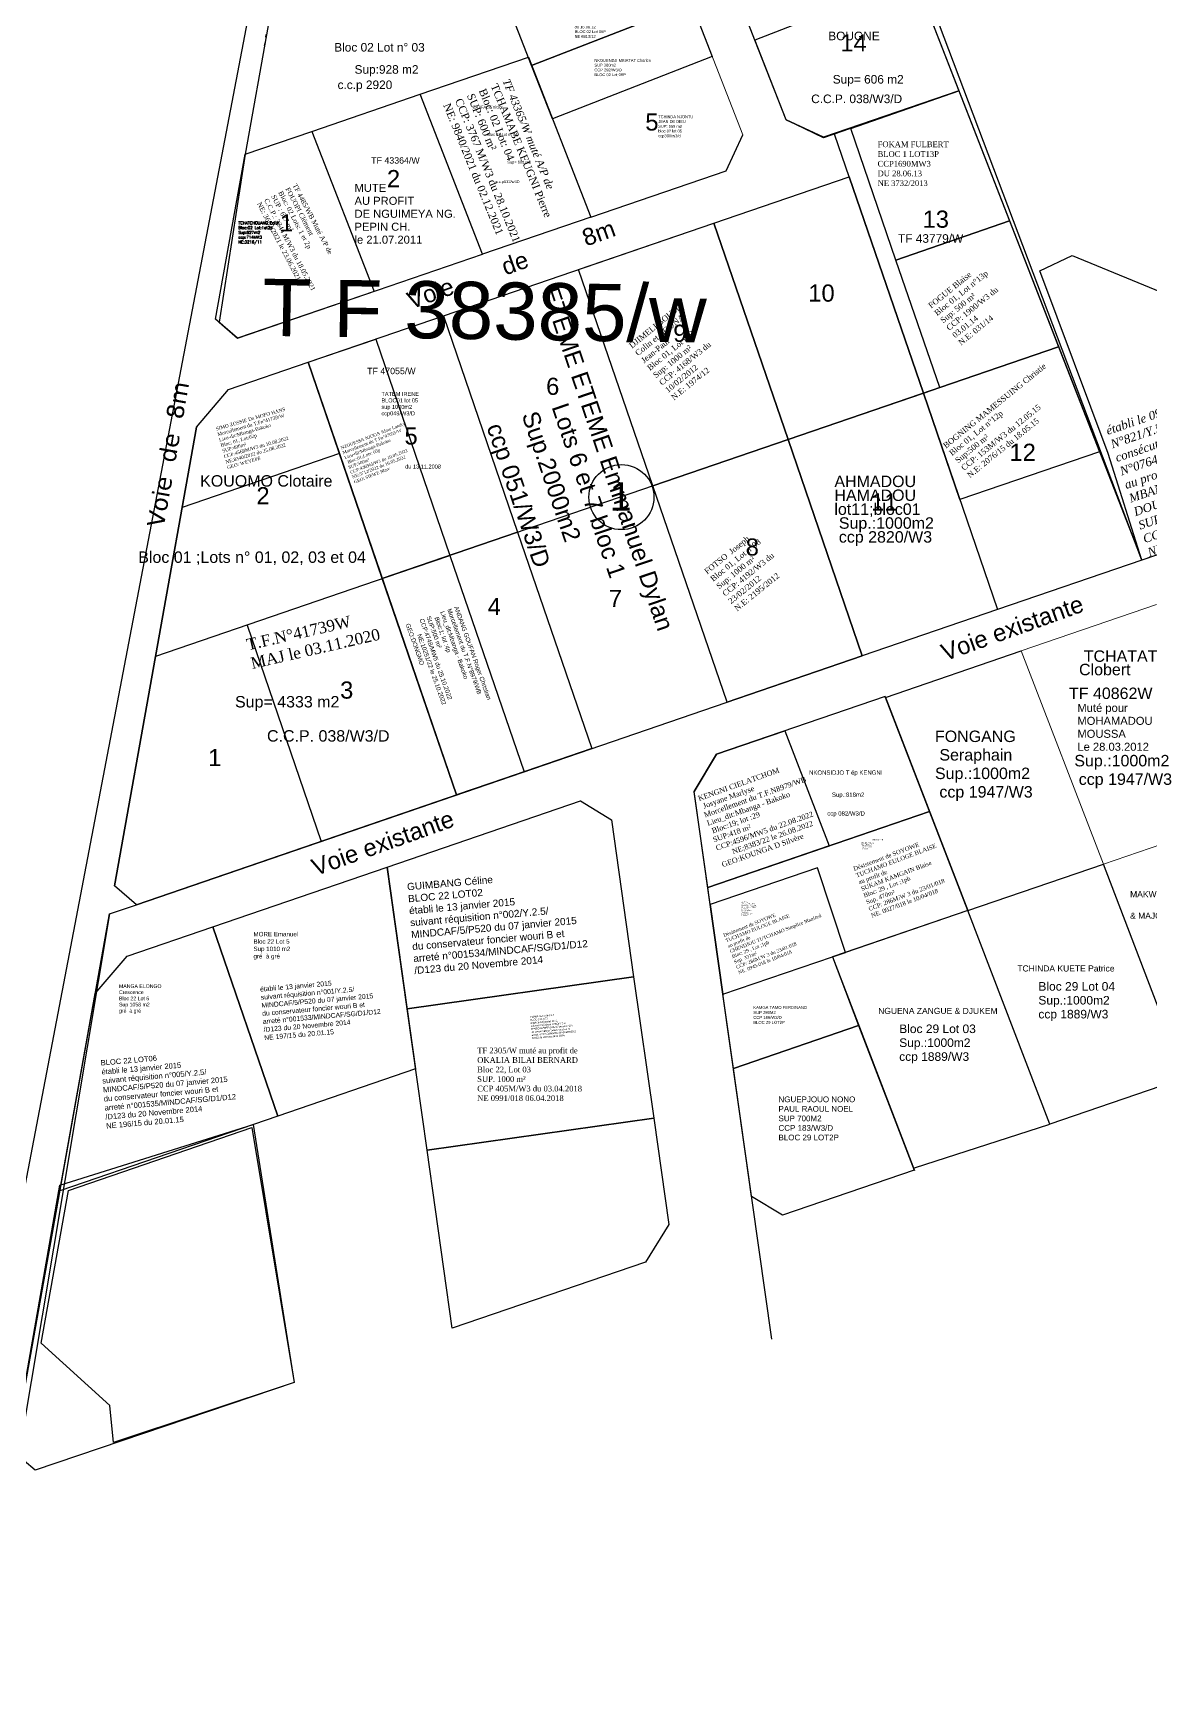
# Model space of a CAD drawing. Header units: millimetres. Extents: x 587399 to 927168, y 438565 to 1444955.
# Drawn here: x 923313.9 to 923509.2, y 1443090.1 to 1443378.3 of the extents above; entities that cross this region are included whole.
import ezdxf
from ezdxf.enums import TextEntityAlignment as Align

# ---------------------------------------------------------------- set-up
doc = ezdxf.new("R2010")
doc.units = ezdxf.units.MM
doc.header["$LTSCALE"] = 2
for name, color, linetype in [('Dossiers Annulés TF TAKAM', 250, 'Continuous'), ('end maj 26 02 2021', 7, 'Continuous'), ('MAJ JUIN 2021', 7, 'Continuous'), ('MAJ NOV 2021', 7, 'Continuous'), ('TF Annulés', 8, 'Continuous')]:
    doc.layers.add(name, color=color, linetype=linetype)
doc.styles.add('Arial 1.0', font='arial.ttf', dxfattribs={"width": 0.99, "height": 0.5})
doc.styles.add('RomanS', font='romans.shx')
doc.styles.get("Standard").update_dxf_attribs({"font": 'arial.ttf'})
doc.styles.add('Times 1.0', font='times.ttf', dxfattribs={"width": 0.99, "height": 1})

msp = doc.modelspace()

# ---------------------------------------------------------------- linework, layer by layer
at = {"color": 5, "flags": 128}
msp.add_lwpolyline([(923373.867, 1443324.79), (923386.842, 1443286.953), (923375.018, 1443282.898), (923362.043, 1443320.736)], close=True, dxfattribs=at)
at = {"flags": 128}
for points in [[(923362.04, 1443320.74), (923367.51, 1443304.8), (923340, 1443295.37), (923342.51, 1443309.42), (923348.12, 1443315.96)], [(923445.374, 1443256.28), (923453.141, 1443236.171), (923431.908, 1443228.89), (923429.537, 1443245.59), (923433.466, 1443252.197)]]:
    msp.add_lwpolyline(points, close=True, dxfattribs=at)
at = {"color": 3, "flags": 128}
msp.add_lwpolyline([(923362.04, 1443320.74), (923367.51, 1443304.8), (923340, 1443295.37), (923342.51, 1443309.42), (923348.12, 1443315.96)], close=True, dxfattribs=at)
at = {"layer": 'Dossiers Annulés TF TAKAM', "color": 6, "lineweight": 30, "ltscale": 0.0014, "flags": 128}
msp.add_lwpolyline([(923611.103, 1443650.353), (923725.758, 1443360.88), (923507.795, 1443286.127), (923428.2, 1443496.77), (923406.63, 1443566.42)], close=True, dxfattribs=at)
at = {"layer": 'end maj 26 02 2021', "linetype": 'ByBlock', "lineweight": 20}
for p, q in [((923384.239, 1443498.626), (923438.032, 1443360.531)), ((923409.652, 1443244.031), (923330.42, 1443216.862)), ((923409.652, 1443244.031), (923415.082, 1443240.702)), ((923330.42, 1443216.862), (923324.812, 1443210.318)), ((923324.374, 1443207.867), (923324.812, 1443210.319))]:
    msp.add_line(p, q, dxfattribs=at)
at = {"layer": 'end maj 26 02 2021', "color": 3, "linetype": 'ByBlock', "lineweight": 20}
for p, q in [((923375.715, 1443437.856), (923411.444, 1443346.133)), ((923432.707, 1443374.201), (923404.752, 1443363.312)), ((923381.612, 1443367.618), (923392.51, 1443339.64)), ((923362.677, 1443361.125), (923373.575, 1443333.147)), ((923409.34, 1443336.954), (923435.289, 1443261.279)), ((923385.692, 1443328.845), (923411.64, 1443253.17)), ((923345.876, 1443328.27), (923349.727, 1443324.97)), ((923342.509, 1443309.417), (923348.118, 1443315.961)), ((923486.718, 1443270.267), (923510.357, 1443278.356)), ((923486.718, 1443270.267), (923501.075, 1443232.963)), ((923501.075, 1443232.963), (923524.738, 1443241.057))]:
    msp.add_line(p, q, dxfattribs=at)
at = {"layer": 'end maj 26 02 2021', "color": 4, "linetype": 'ByBlock'}
msp.add_line((923468.108, 1443388.011), (923507.79, 1443286.14), dxfattribs=at)
msp.add_line((923468.108, 1443388.011), (923507.79, 1443286.14), dxfattribs=at)
at = {"layer": 'end maj 26 02 2021', "linetype": 'ByBlock'}
for p, q in [((923468.115, 1443387.995), (923475.822, 1443368.208)), ((923468.115, 1443387.995), (923475.822, 1443368.208)), ((923354.69, 1443377.627), (923354.711, 1443377.739)), ((923354.424, 1443376.135), (923354.513, 1443376.634)), ((923445.605, 1443363.128), (923440.154, 1443377.122)), ((923445.605, 1443363.128), (923440.161, 1443377.105)), ((923445.605, 1443363.128), (923440.161, 1443377.105)), ((923381.612, 1443367.618), (923400.546, 1443374.11)), ((923400.565, 1443374.117), (923411.444, 1443346.133)), ((923362.677, 1443361.125), (923381.612, 1443367.618)), ((923392.51, 1443339.64), (923381.612, 1443367.618)), ((923475.822, 1443368.208), (923452.15, 1443360.09)), ((923475.822, 1443368.208), (923452.15, 1443360.09)), ((923475.822, 1443368.208), (923452.15, 1443360)), ((923452.15, 1443360.09), (923445.605, 1443363.128)), ((923445.605, 1443363.128), (923452.15, 1443360.09)), ((923452.15, 1443360), (923445.605, 1443363.128)), ((923351.034, 1443357.153), (923362.677, 1443361.125)), ((923362.679, 1443361.126), (923373.577, 1443333.148)), ((923435.117, 1443354.25), (923438.032, 1443360.531)), ((923351.03, 1443357.131), (923346.472, 1443327.759)), ((923721.289, 1443359.348), (923507.791, 1443286.14)), ((923411.444, 1443346.133), (923392.51, 1443339.64)), ((923349.727, 1443324.97), (923392.51, 1443339.64)), ((923346.472, 1443327.759), (923349.727, 1443324.97)), ((923348.118, 1443315.961), (923362.043, 1443320.736)), ((923348.118, 1443315.961), (923362.043, 1443320.736)), ((923362.043, 1443320.736), (923375.018, 1443282.898)), ((923362.043, 1443320.736), (923375.018, 1443282.898)), ((923342.509, 1443309.417), (923348.118, 1443315.961)), ((923342.509, 1443309.417), (923348.118, 1443315.961)), ((923445.962, 1443307.225), (923469.611, 1443315.334)), ((923445.963, 1443307.225), (923469.611, 1443315.334)), ((923469.611, 1443315.334), (923482.585, 1443277.497)), ((923422.314, 1443299.116), (923445.956, 1443307.223)), ((923445.956, 1443307.223), (923458.937, 1443269.388)), ((923458.937, 1443269.388), (923445.963, 1443307.225)), ((923435.289, 1443261.279), (923422.314, 1443299.116)), ((923375.018, 1443282.898), (923398.666, 1443291.007)), ((923375.018, 1443282.898), (923398.666, 1443291.007)), ((923375.018, 1443282.898), (923398.666, 1443291.007)), ((923398.666, 1443291.007), (923411.64, 1443253.17)), ((923398.666, 1443291.007), (923411.64, 1443253.17)), ((923482.585, 1443277.497), (923458.937, 1443269.388)), ((923482.586, 1443277.497), (923458.937, 1443269.388)), ((923458.937, 1443269.388), (923435.289, 1443261.279)), ((923463.01, 1443262.12), (923486.718, 1443270.267)), ((923462.939, 1443262.303), (923477.399, 1443224.864)), ((923477.399, 1443224.864), (923463.01, 1443262.12)), ((923429.547, 1443245.669), (923433.466, 1443252.197)), ((923443.088, 1443149.883), (923429.547, 1443245.669)), ((923434.56, 1443210.211), (923429.547, 1443245.669)), ((923477.399, 1443224.864), (923501.075, 1443232.963)), ((923515.406, 1443195.61), (923501.075, 1443232.963)), ((923332.03, 1443225.872), (923328.179, 1443229.172)), ((923327.3, 1443224.25), (923332.03, 1443225.872)), ((923477.399, 1443224.864), (923453.716, 1443216.762)), ((923491.733, 1443187.503), (923477.399, 1443224.864)), ((923241, 1442741), (923327.3, 1443224.25)), ((923453.716, 1443216.762), (923468.069, 1443179.387)), ((923439.556, 1443174.864), (923434.56, 1443210.211)), ((923515.406, 1443195.61), (923491.733, 1443187.503)), ((923468.069, 1443179.837), (923491.733, 1443187.503))]:
    msp.add_line(p, q, dxfattribs=at)
at = {"layer": 'end maj 26 02 2021', "linetype": 'ByBlock', "lineweight": 40}
msp.add_line((923354.69, 1443377.627), (923354.774, 1443378.093), dxfattribs=at)
at = {"layer": 'end maj 26 02 2021', "color": 6, "linetype": 'ByBlock'}
for p, q in [((923445.605, 1443363.128), (923440.161, 1443377.105)), ((923445.605, 1443363.128), (923440.161, 1443377.105)), ((923445.605, 1443363.128), (923440.161, 1443377.105)), ((923475.822, 1443368.208), (923452.15, 1443360.09)), ((923475.822, 1443368.208), (923452.15, 1443360.09)), ((923475.822, 1443368.208), (923452.15, 1443360.09)), ((923452.15, 1443360.09), (923445.605, 1443363.128)), ((923452.15, 1443360.09), (923445.605, 1443363.128)), ((923452.15, 1443360.09), (923445.605, 1443363.128)), ((923348.118, 1443315.961), (923362.043, 1443320.736)), ((923362.043, 1443320.736), (923375.018, 1443282.898)), ((923342.509, 1443309.417), (923348.118, 1443315.961)), ((923398.666, 1443291.007), (923411.64, 1443253.17))]:
    msp.add_line(p, q, dxfattribs=at)
at = {"layer": 'end maj 26 02 2021', "linetype": 'ByBlock', "lineweight": -3, "ltscale": 0.0014}
msp.add_line((923469.611, 1443315.334), (923454.068, 1443360.665), dxfattribs=at)
at = {"layer": 'end maj 26 02 2021', "linetype": 'ByBlock', "ltscale": 0.0014}
for p, q in [((923478.38, 1443361.641), (923478.38, 1443361.642)), ((923411.444, 1443346.133), (923435.117, 1443354.25)), ((923456.637, 1443353.172), (923456.637, 1443353.172)), ((923385.692, 1443328.845), (923432.988, 1443345.063)), ((923342.509, 1443309.417), (923328.179, 1443229.172)), ((923507.791, 1443286.14), (923482.585, 1443277.497)), ((923332.03, 1443225.872), (923458.937, 1443269.388)), ((923462.939, 1443262.303), (923433.466, 1443252.197)), ((923433.466, 1443252.197), (923429.547, 1443245.669)), ((923470.706, 1443242.194), (923431.908, 1443228.89)), ((923330.42, 1443216.862), (923345.375, 1443221.99)), ((923345.375, 1443221.99), (923356.727, 1443188.883)), ((923324.812, 1443210.319), (923330.42, 1443216.862)), ((923318.652, 1443175.827), (923324.812, 1443210.319)), ((923356.727, 1443188.883), (923318.652, 1443175.827))]:
    msp.add_line(p, q, dxfattribs=at)
at = {"layer": 'end maj 26 02 2021', "color": 150, "linetype": 'ByBlock', "lineweight": -3, "ltscale": 0.0014}
for p, q in [((923493.259, 1443323.443), (923335.344, 1443269.295)), ((923362.043, 1443320.736), (923387.992, 1443245.061)), ((923351.369, 1443274.789), (923364.343, 1443236.952))]:
    msp.add_line(p, q, dxfattribs=at)
at = {"layer": 'end maj 26 02 2021', "color": 7, "linetype": 'ByBlock'}
msp.add_line((923327.3, 1443224.25), (923257.891, 1442809.918), dxfattribs=at)
at = {"layer": 'end maj 26 02 2021', "color": 2, "linetype": 'ByBlock', "lineweight": 30}
msp.add_lwpolyline([(923182.953, 1442498.138), (923373.219, 1443494.474), (923374.079, 1443512.513), (923374.024, 1443525.983), (923376.881, 1443537.277), (923383.165, 1443548.044), (923394.767, 1443555.097), (923601.592, 1443641.276), (923616.593, 1443642.466), (923626.35, 1443637.457), (923635.06, 1443626.737), (923644.252, 1443611.185), (923896.918, 1442962.277), (923935.141, 1442863.592), (923957.85, 1442809.847), (923972.548, 1442778.381), (923990.796, 1442745.626), (924016.972, 1442698.596), (924028.818, 1442680.362), (924035.937, 1442657.451), (924041.887, 1442629.718), (924040.934, 1442570.89), (924038.26, 1442499.365)], dxfattribs=at)
at = {"layer": 'end maj 26 02 2021', "color": 3, "linetype": 'ByBlock', "flags": 128}
for points in [[(923460.856, 1443406.63), (923468.108, 1443388.011), (923440.161, 1443377.105), (923432.902, 1443395.741)], [(923385.692, 1443328.845), (923398.666, 1443291.007), (923375.018, 1443282.898), (923362.043, 1443320.736)]]:
    msp.add_lwpolyline(points, close=True, dxfattribs=at)
at = {"layer": 'end maj 26 02 2021', "linetype": 'ByBlock', "flags": 128}
msp.add_lwpolyline([(923393.281, 1443392.762), (923355.053, 1443379.654), (923351.038, 1443357.154)], dxfattribs=at)
at = {"layer": 'end maj 26 02 2021', "linetype": 'ByBlock', "ltscale": 0.0014, "flags": 128}
for points in [[(923425.447, 1443392.837), (923429.077, 1443383.519), (923401.123, 1443372.63), (923397.493, 1443381.948)], [(923493.26, 1443323.441), (923500.41, 1443305.086), (923475.995, 1443296.717), (923469.611, 1443315.334), (923472.468, 1443316.314)], [(923409.652, 1443244.031), (923415.082, 1443240.702), (923418.959, 1443213.274), (923379.353, 1443207.675), (923375.852, 1443232.441)], [(923375.852, 1443232.441), (923380.841, 1443197.151), (923356.727, 1443188.883), (923345.375, 1443221.99)], [(923418.959, 1443213.274), (923422.459, 1443188.52), (923382.853, 1443182.921), (923379.353, 1443207.675)], [(923418.959, 1443213.274), (923422.459, 1443188.52), (923382.852, 1443182.921), (923379.353, 1443207.675)]]:
    msp.add_lwpolyline(points, close=True, dxfattribs=at)
at = {"layer": 'end maj 26 02 2021', "linetype": 'ByBlock', "flags": 128}
for points in [[(923429.077, 1443383.519), (923432.707, 1443374.201), (923404.752, 1443363.312), (923401.123, 1443372.63)], [(923456.637, 1443353.172), (923469.611, 1443315.334), (923445.963, 1443307.225), (923432.988, 1443345.063)], [(923432.988, 1443345.063), (923445.963, 1443307.225), (923422.314, 1443299.116), (923409.34, 1443336.954)], [(923453.716, 1443216.762), (923458.276, 1443204.745), (923436.393, 1443197.242), (923434.56, 1443210.211)], [(923458.276, 1443204.745), (923468.007, 1443179.468), (923444.975, 1443171.57), (923439.558, 1443174.852), (923436.393, 1443197.242)]]:
    msp.add_lwpolyline(points, close=True, dxfattribs=at)
at = {"layer": 'end maj 26 02 2021', "color": 3, "linetype": 'ByBlock', "lineweight": 20, "flags": 128}
for points in [[(923381.61, 1443367.62), (923392.51, 1443339.64), (923373.575, 1443333.147), (923362.677, 1443361.125), (923381.612, 1443367.618)], [(923482.585, 1443277.497), (923454.068, 1443360.665), (923475.822, 1443368.208), (923507.79, 1443286.14), (923482.585, 1443277.497)]]:
    msp.add_lwpolyline(points, dxfattribs=at)
at = {"layer": 'end maj 26 02 2021', "linetype": 'ByBlock', "lineweight": -3, "ltscale": 0.0014, "flags": 128}
for points in [[(923475.82, 1443368.21), (923484.67, 1443345.5), (923464.8, 1443338.61), (923456.9, 1443361.65)], [(923484.669, 1443345.497), (923493.26, 1443323.441), (923472.468, 1443316.314), (923464.8, 1443338.61)]]:
    msp.add_lwpolyline(points, close=True, dxfattribs=at)
at = {"layer": 'end maj 26 02 2021', "linetype": 'ByBlock'}
msp.add_lwpolyline([(923452.15, 1443360), (923452.15, 1443360.09)], dxfattribs=at)
at = {"layer": 'end maj 26 02 2021', "color": 2, "linetype": 'ByBlock', "flags": 128}
msp.add_lwpolyline([(923456.637, 1443353.172), (923469.611, 1443315.334), (923445.963, 1443307.225), (923432.988, 1443345.063)], close=True, dxfattribs=at)
msp.add_lwpolyline([(923456.637, 1443353.172), (923469.611, 1443315.334), (923445.963, 1443307.225), (923432.988, 1443345.063)], close=True, dxfattribs=at)
at = {"layer": 'end maj 26 02 2021', "color": 6, "linetype": 'ByBlock', "lineweight": -3, "ltscale": 0.0014, "flags": 128}
for points in [[(923495.61, 1443339.405), (923571.742, 1443308.107), (923507.791, 1443286.14), (923501.929, 1443304.815), (923489.985, 1443336.722)], [(923352.201, 1443186.905), (923359.61, 1443142.3), (923327.995, 1443131.825), (923327.378, 1443138.295), (923315.357, 1443149.198), (923320.127, 1443175.907)]]:
    msp.add_lwpolyline(points, close=True, dxfattribs=at)
at = {"layer": 'end maj 26 02 2021', "color": 3, "linetype": 'ByBlock', "lineweight": -3, "ltscale": 0.0014, "flags": 128}
for points in [[(923362.043, 1443320.736), (923375.017, 1443282.898), (923398.666, 1443291.007), (923411.64, 1443253.17), (923332.03, 1443225.872), (923328.179, 1443229.172), (923342.509, 1443309.417), (923348.118, 1443315.961)], [(923418.959, 1443213.274), (923422.459, 1443188.52), (923382.853, 1443182.921), (923379.353, 1443207.675)], [(923422.459, 1443188.52), (923425.085, 1443169.941), (923421.055, 1443163.369), (923387.255, 1443151.778), (923382.853, 1443182.921)]]:
    msp.add_lwpolyline(points, close=True, dxfattribs=at)
at = {"layer": 'end maj 26 02 2021', "color": 150}
for points in [[(923470.706, 1443242.194), (923477.399, 1443224.864), (923455.974, 1443217.535), (923451.085, 1443232.316), (923432.33, 1443225.92), (923431.908, 1443228.89)], [(923453.716, 1443216.762), (923455.974, 1443217.535), (923451.085, 1443232.316), (923432.33, 1443225.92), (923434.56, 1443210.211)]]:
    msp.add_lwpolyline(points, close=True, dxfattribs=at)
at = {"layer": 'end maj 26 02 2021', "linetype": 'ByBlock', "ltscale": 0.0014, "flags": 128}
for points in [[(923345.375, 1443221.99), (923356.727, 1443188.883)], [(923422.459, 1443188.52), (923425.085, 1443169.941), (923421.055, 1443163.369), (923387.255, 1443151.778), (923382.853, 1443182.921)]]:
    msp.add_lwpolyline(points, dxfattribs=at)
at = {"layer": 'end maj 26 02 2021', "linetype": 'ByBlock', "lineweight": 30, "ltscale": 0.0014, "flags": 128}
msp.add_lwpolyline([(923352.44, 1443187.44), (923359.61, 1443142.3), (923314.33, 1443126.95), (923310.48, 1443130.25), (923318.65, 1443176.82)], close=True, dxfattribs=at)
at = {"layer": 'end maj 26 02 2021', "linetype": 'ByBlock'}
msp.add_circle((923416.819, 1443297.153), 5.685, dxfattribs=at)
at = {"layer": 'MAJ JUIN 2021', "flags": 128}
msp.add_lwpolyline([(923362.679, 1443361.126), (923373.575, 1443333.147), (923349.727, 1443324.97), (923345.876, 1443328.27), (923351.034, 1443357.153)], close=True, dxfattribs=at)
at = {"layer": 'MAJ NOV 2021', "flags": 128}
msp.add_lwpolyline([(923400.565, 1443374.117), (923411.463, 1443346.139), (923392.51, 1443339.64), (923381.612, 1443367.618)], close=True, dxfattribs=at)
at = {"layer": 'TF Annulés', "color": 1, "lineweight": 30, "ltscale": 0.0014, "flags": 128}
msp.add_lwpolyline([(923386.842, 1443286.952), (923399.817, 1443249.115), (923387.992, 1443245.061), (923375.018, 1443282.898)], close=True, dxfattribs=at)
msp.add_lwpolyline([(923386.842, 1443286.952), (923399.817, 1443249.115), (923387.992, 1443245.061)], dxfattribs=at)

# ---------------------------------------------------------------- texts
at = {"attachment_point": 1}
for s, insert, char_height, width, rotation in [('{\\fTimes New Roman|b0|i0|c0|p18;SIMO ZOSSIE De MOFO HANS\\P\\C1;Morcellement du T.Fn%%D41739/W\\P\\C256;Lieu-dit:Mbanga-Bakoko\\C1;\\P\\C0;Bloc: 01, Lot:02p\\C1;\\P\\C256;SUP:400m²\\PCCP:4568M/W3 du 10.08.2022\\PNE:8340/2022 du 25.08.2022\\PGEO: WEYEPE}', (923345.843, 1443309.376), 0.60294, 20.46575, 16.11211), ('{\\fTimes New Roman|b0|i0|c0|p18;NZOUESSA NJOGA Aime Landry\\P\\C1;Morcellement du T.Fn%%D47055/W\\P\\C256;Lieu-dit:Mbanga-Bakoko\\P Bloc:01;Lots: 05p\\C1;\\P\\C256;SUP:500m²\\PCCP:4369M/W3 du 10.05.2022\\PNE:5712/2022 du 16.05.2022\\PGEO: SIEWE Marc}', (923367.653, 1443306.001), 0.54894, 18.63285, 21.23991), ('\\A1;ANDANG GOUFAN Roger Christian                            \\P{\\C1;Morcellement du T.F.N°8979/WB}                                Lieu_dit:Mbanga - Bakoko                                                     Bloc:1; lot :4p                                                       \\PSUP:500 m²                                                                      CCP:4748/MW5 du 25.10.2022                                                   NE:10251/22 le 25.10.2022                                       \\PGEO:DONGMO', (923388.289, 1443278.181), 0.771863, 27.57017, 289.64213), ('\\A1;{\\fTimes New Roman|b0|i0|c0|p18;KENGNI CIELATCHOM\\P Josyane Marlyse                               \\P\\C1;Morcellement du T.F.N8979/WB\\C256;                                Lieu_dit:Mbanga - Bakoko                                                     Bloc:19; lot :29                                                       \\PSUP:418 m²                                                                      CCP:4596/MW5 du 22.08.2022                                                   NE;8383/22 le 26.08.2022                                        GEO:KOUNGA D Silvère}', (923430.101, 1443244.867), 0.92238, 32.94649, 19.64213)]:
    msp.add_mtext(s, dxfattribs=dict(at, insert=insert, char_height=char_height, width=width, rotation=rotation))
at = {"layer": 'end maj 26 02 2021', "linetype": 'ByBlock', "width": 0.99}
for s, height, p in [('BOUGNE', 1.5, (923457.478, 1443377.82)), ('ZANFACK Victor', 0.5, (923393.487, 1443365.371))]:
    msp.add_text(s, height=height, dxfattribs=at).set_placement(p, align=Align.MIDDLE_CENTER)
at = {"layer": 'end maj 26 02 2021', "linetype": 'ByBlock', "style": 'Arial 1.0', "width": 0.99}
for s, height, p in [('14', 3, (923457.413, 1443376.608)), ('5', 3, (923422.15, 1443362.762)), ('4', 0.5, (923395.68, 1443360.645)), ('2', 3, (923376.977, 1443352.889)), ('1', 3, (923358.271, 1443345.132)), ('13', 3, (923471.774, 1443345.78)), ('10', 3, (923451.796, 1443332.849)), ('9', 3, (923427.036, 1443325.821)), ('6', 3, (923404.809, 1443316.545)), ('5', 3, (923380.049, 1443307.831)), ('12', 3, (923486.966, 1443305.02)), ('1', 5, (923416.669, 1443297.27)), ('2', 3, (923354.163, 1443297.429)), ('11', 3, (923462.77, 1443296.305)), ('8', 3, (923439.698, 1443288.434)), ('4', 3, (923394.588, 1443278.025)), ('7', 3, (923415.781, 1443279.439)), ('3', 3, (923368.794, 1443263.416)), ('1', 3, (923345.722, 1443251.61))]:
    msp.add_text(s, height=height, dxfattribs=at).set_placement(p, align=Align.MIDDLE)
at = {"layer": 'end maj 26 02 2021', "linetype": 'ByBlock', "width": 0.99}
for s, height, p in [('Bloc 02 Lot n° 03', 1.5, (923374.519, 1443376.587)), ('Sup:928 m2', 1.5, (923375.756, 1443372.71)), ('c.c.p 2920', 1.5, (923371.977, 1443370.028)), ('Sup= 606 m2', 1.5, (923459.967, 1443370.986)), ('C.C.P. 038/W3/D', 1.5, (923457.95, 1443367.57)), ('Bloc 01 Lot n° 04', 0.5, (923396.007, 1443360.836)), ('Sup= 601 m2', 0.5, (923398.933, 1443356.005)), ('c.c.p032/w3D', 0.5, (923396.916, 1443352.589))]:
    msp.add_text(s, height=height, dxfattribs=at).set_placement(p, align=Align.TOP_CENTER)
at = {"layer": 'end maj 26 02 2021', "linetype": 'ByBlock', "lineweight": -3, "ltscale": 0.0014, "style": 'Times 1.0', "width": 0.99}
for s, p in [('FOKAM FULBERT', (923461.609, 1443358.368)), ('BLOC 1 LOT13P', (923461.609, 1443356.67)), ('DU 28.06.13', (923461.609, 1443353.274)), ('CCP1690MW3', (923461.609, 1443354.972)), ('NE 3732/2013', (923461.609, 1443351.576))]:
    msp.add_text(s, height=1, dxfattribs=at).set_placement(p)
at = {"layer": 'end maj 26 02 2021', "color": 1, "linetype": 'ByBlock', "width": 0.99}
for s, height, p in [('TF 43364/W', 1.1141, (923377.314, 1443356.053)), ('TF 43779/W', 1.5, (923470.878, 1443342.395)), ('TF 47055/W', 1.1141, (923376.599, 1443319.22))]:
    msp.add_text(s, height=height, dxfattribs=at).set_placement(p, align=Align.MIDDLE_CENTER)
at = {"layer": 'end maj 26 02 2021', "linetype": 'ByBlock', "ltscale": 0.0014}
for s, height, p in [('MUTE', 1.4, (923370.158, 1443350.553)), ('AU PROFIT', 1.4, (923370.158, 1443348.286)), ('DE NGUIMEYA NG.', 1.4, (923370.158, 1443346.019)), ('le 21.07.2011', 1.4, (923370.158, 1443341.486)), ('PEPIN CH.', 1.4, (923370.158, 1443343.753)), ('TATEM IRENE', 0.7, (923374.86, 1443314.858)), ('BLOC01 lot 05', 0.7, (923374.86, 1443313.724)), ('sup 1000m2', 0.7, (923374.86, 1443312.591)), ('ccp049/W3/D', 0.7, (923374.86, 1443311.458)), (' du 13.11.2008', 0.7, (923378.746, 1443302.157))]:
    msp.add_text(s, height=height, dxfattribs=at).set_placement(p)
at = {"layer": 'end maj 26 02 2021', "linetype": 'ByBlock', "lineweight": 30, "style": 'Arial 1.0', "width": 0.99}
for s, p in [('Voie        de         8m', (923380.042, 1443329.988)), ('Voie existante', (923473.392, 1443268.439)), ('Voie existante', (923363.342, 1443230.857))]:
    msp.add_text(s, height=3, rotation=19.76437, dxfattribs=at).set_placement(p)
at = {"layer": 'end maj 26 02 2021', "color": 1, "linetype": 'ByBlock'}
msp.add_text('T F 38385/w', height=10, rotation=359.11666, dxfattribs=at).set_placement((923353.992, 1443325.373))
at = {"layer": 'end maj 26 02 2021', "color": 5, "linetype": 'ByBlock'}
for s, p in [('ETEME ETEME Emmanuel Dylan', (923402.935, 1443333.239)), ('Sup.2000m2', (923399.351, 1443311.538)), ('Lots 6 et 7 bloc 1', (923404.58, 1443312.951)), ('ccp 051/W3/D', (923393.218, 1443309.456))]:
    msp.add_text(s, height=3, rotation=288.75785, dxfattribs=at).set_placement(p)
at = {"layer": 'end maj 26 02 2021', "linetype": 'ByBlock'}
msp.add_text('KOUOMO Clotaire', height=2, dxfattribs=at).set_placement((923354.736, 1443299.998), align=Align.MIDDLE_CENTER)
for s, p in [('AHMADOU ', (923454.055, 1443298.916)), ('HAMADOU', (923454.055, 1443296.488)), ('lot11;bloc01', (923454.055, 1443294.059)), (' ccp 2820/W3', (923454.055, 1443289.202)), (' Sup.:1000m2', (923454.055, 1443291.63)), ('FONGANG', (923471.64, 1443254.324)), (' Seraphain', (923471.64, 1443251.086)), ('Sup.:1000m2', (923471.64, 1443247.848)), (' ccp 1947/W3', (923471.64, 1443244.61))]:
    msp.add_text(s, height=2, dxfattribs=at).set_placement(p)
for s, p in [('Bloc 01 ;Lots n° 01, 02, 03 et 04', (923352.244, 1443287.659)), ('Sup= 4333 m2', (923358.39, 1443262.369)), ('C.C.P. 038/W3/D', (923365.571, 1443256.395))]:
    msp.add_text(s, height=2, dxfattribs=at).set_placement(p, align=Align.TOP_CENTER)
at = {"layer": 'end maj 26 02 2021', "color": 1, "linetype": 'ByBlock'}
for s, height, p in [('Clobert', 2, (923496.827, 1443266.005)), ('TCHATAT', 2, (923497.654, 1443268.351)), ('TF 40862W', 2, (923495.071, 1443261.847)), ('Sup.:1000m2', 2, (923496.001, 1443250.068)), (' ccp 1947/W3', 2, (923496.001, 1443246.83)), ('désistement de', 0.20786, (923460.625, 1443237.136))]:
    msp.add_text(s, height=height, dxfattribs=at).set_placement(p)
at = {"layer": 'end maj 26 02 2021', "color": 1, "linetype": 'ByBlock', "ltscale": 0.0014}
for s, p in [('Muté pour', (923496.535, 1443259.599)), ('MOHAMADOU', (923496.535, 1443257.332)), ('MOUSSA', (923496.535, 1443255.065)), ('Le 28.03.2012', (923496.535, 1443252.799))]:
    msp.add_text(s, height=1.4, dxfattribs=at).set_placement(p)
at = {"layer": 'end maj 26 02 2021', "color": 7, "linetype": 'ByBlock'}
for s, height, p in [('NKONSIDJO T ép KENGNI', 0.75, (923449.633, 1443248.606)), ('Sup.:818m2', 0.75, (923453.624, 1443244.739)), (' ccp 082/W3/D', 0.75, (923452.516, 1443241.46)), ('Sup.:2598m2', 0.20786, (923458.802, 1443236.224)), ('PENDA  Richard', 0.20786, (923458.802, 1443236.561)), (' ccp 1736/W3', 0.20786, (923458.802, 1443235.888)), (' u 25643', 0.2079, (923458.802, 1443235.551)), ('MAKWETCHE MUKAM C.M.', 1.06325, (923505.757, 1443227.183)), ('& MAJOUMO MUKAM G.A', 1.06325, (923505.757, 1443223.404)), ('TCHINDA KUETE Patrice', 1.06325, (923486.035, 1443214.19)), ('Bloc 29 Lot 04', 1.5, (923489.718, 1443210.839)), ('NGUENA ZANGUE & DJUKEM', 1.06325, (923461.703, 1443206.769)), ('ccp 1889/W3', 1.5, (923489.718, 1443205.982)), ('Sup.:1000m2', 1.5, (923489.718, 1443208.411)), ('Bloc 29 Lot 03', 1.5, (923465.385, 1443203.417)), ('Sup.:1000m2', 1.5, (923465.385, 1443200.989)), ('ccp 1889/W3', 1.5, (923465.385, 1443198.56))]:
    msp.add_text(s, height=height, dxfattribs=at).set_placement(p)
at = {"layer": 'end maj 26 02 2021', "linetype": 'ByBlock', "attachment_point": 4}
for s, insert, char_height in [('TIAKO DIMITRI\\PSUP 300m2\\PCCP 4410MW3\\Pdu 16.08.12\\PBLOC 02 Lot 06P\\PNE 6813/12\\P                              ', (923408.634, 1443379.398), 0.5), ('NKOUENDJI MBIATAT Charles\\PSUP 300m2\\PCCP 292/W3/D\\PBLOC 02 Lot 06P\\P                              ', (923412.102, 1443371.871), 0.5), ('TCHINDA NJONTU\\PJEAN DE DIEU\\PSUP: 559 m2\\Pbloc 02 lot 05\\Pccp300/w3/d', (923423.255, 1443361.942), 0.5), ('{\\C1;au profit de \\P}SOYOWE TUCHAMO\\PEuloge B& CHENDJOU\\PTUTCHAMO Simplice m\\PSUP 800M2\\PCCP 1535/W3/D\\Pdu 22.01.13\\PBLOC 29 LOT1Pb\\PNE 1034/13\\P                              ', (923437.747, 1443225.02), 0.17639), ('KAMGA TAMO FERDINAND\\PSUP 280M2\\PCCP 185/W3/D\\PBLOC 29 LOT2P\\P                              ', (923439.884, 1443206.156), 0.52), ('NGUEPJOUO NONO\\PPAUL RAOUL NOEL\\PSUP 700M2\\PCCP 183/W3/D\\PBLOC 29 LOT2P\\P                              ', (923444.281, 1443187.653), 1)]:
    msp.add_mtext(s, dxfattribs=dict(at, insert=insert, char_height=char_height))
at = {"layer": 'end maj 26 02 2021', "linetype": 'ByBlock', "insert": (923349.847, 1443345.368), "char_height": 0.5, "width": 111.38, "attachment_point": 1, "style": 'RomanS'}
msp.add_mtext('TCHATCHOUANG Edith\\PBloc:02 Lot:1et2p\\PSup:627m2\\Pccp:714MW3\\PNE:3216/11', dxfattribs=at)
at = {"layer": 'end maj 26 02 2021', "linetype": 'ByBlock', "char_height": 1, "attachment_point": 1, "rotation": 39.02265}
for s, insert, width in [('{\\fTimes New Roman|b0|i0|c0|p18;FOGUE Blaise\\PBloc 01, Lot n°13p\\PSup: 500 m²\\PCCP: 1900/W3 du 03.01.14\\PN.E: 031/14}', (923470.344, 1443330.892), 14.4647), ('{\\fTimes New Roman|b0|i0|c0|p18;DJIMELI BOUME Colin et BOUNA Jean-Paul\\PBloc 01, Lot n°09\\PSup: 1000 m²\\PCCP: 4168/W3 du 10/02/2012\\PN.E: 1974/12}', (923418.037, 1443323.891), 14.4647), ('{\\fTimes New Roman|b0|i0|c0|p18;BOGNING MAMESSUING Christie\\PBloc 01, Lot n°12p\\PSup:500 m²\\PCCP: 153M/W3 du 12.05.15\\PN.E: 2076/15 du 18.05.15}', (923472.935, 1443306.402), 26.47141), ('{\\fTimes New Roman|b0|i0|c0|p18;FOTSO  Joseph \\PBloc 01, Lot n°08\\PSup: 1000 m²\\PCCP: 4192/W3 du 23/02/2012\\PN.E: 2195/2012}', (923431.185, 1443284.397), 14.4647)]:
    msp.add_mtext(s, dxfattribs=dict(at, insert=insert, width=width))
at = {"layer": 'end maj 26 02 2021', "color": 150, "linetype": 'ByBlock', "lineweight": -3, "ltscale": 0.0014, "attachment_point": 1, "style": 'Times 1.0'}
for s, insert, char_height, width, rotation in [("\\A1;{\\fTimes New Roman|b0|i1|c0|p18;\\C6;établi le 09.11.2020 suivant réquisition N°821/Y.5/MINDCAF/5/P500 du 04.11.2020 consécutif à l'arreté ministériele N°0764/A/MINDCAF /SG/D1 du 29.09.2020 au profit de lA Collectivité MBANGA-BAKOKO rep.par M. DIPITA DOUMBE Albert\\PSUP.1985m²\\PCCP.2756M/W3 Du 09.11.2020\\PNE.8097 /2020 le 10.11.2020}", (923501.365, 1443309.445), 1.5, 42.59501, 18.84382), ('{\\C1;T.F.N°41739W \\PMAJ le 03.11.2020}', (923351.084, 1443272.29), 2, 38.63046, 12.9528)]:
    msp.add_mtext(s, dxfattribs=dict(at, insert=insert, char_height=char_height, width=width, rotation=rotation))
at = {"layer": 'end maj 26 02 2021', "linetype": 'ByBlock', "insert": (923333.837, 1443292.244), "char_height": 3, "width": 41.9596, "attachment_point": 1, "rotation": 80.01888, "style": 'Arial 1.0'}
msp.add_mtext('{\\fVerdana|b0|i0|c0|p34;Voie  de  8m}', dxfattribs=at)
at = {"layer": 'end maj 26 02 2021', "attachment_point": 1}
for s, insert, char_height, rotation in [('{\\fTimes New Roman|b0|i0|c0|p18;\\C1;Désistement de SOYOWE \\PTUCHAMO EULOGE BLAISE\\Pau profit de\\C256;\\PSUKAM KAMGAIN Blaise\\PBloc: 29 , Lot ;1pb\\PSup. 470m²\\PCCP: 286M/W 3 du 23/01/018\\PNE. 0927/018 le 10/04/018}', (923457.269, 1443232.481), 0.75, 20.71102), ('{\\fTimes New Roman|b0|i0|c0|p18;\\C1;Désistement de SOYOWE \\PTUCHAMO EULOGE BLAISE\\Pau profit de\\C256;\\PCHENDJOU TUTCHAMO Simplice Manfred\\PBloc: 29 , Lot ;1pb\\PSup. 331m²\\PCCP: 286M/W 3 du 23/01/018\\PNE. 0945/018 le 10/04/018}', (923434.565, 1443220.772), 0.6, 21.66362)]:
    msp.add_mtext_dynamic_manual_height_columns(s, width=108.2432, gutter_width=12.5, heights=[34.673], dxfattribs=dict(at, insert=insert, char_height=char_height, rotation=rotation))
at = {"layer": 'end maj 26 02 2021', "color": 1, "linetype": 'ByBlock', "attachment_point": 4, "rotation": 4.94811}
for s, insert, char_height in [('{\\C7;GUIMBANG Céline\\PBLOC 22 LOT02\\P}établi le 13 janvier 2015\\Psuivant réquisition n°002/Y.2.5/\\PMINDCAF/5/P520 du 07 janvier 2015\\Pdu conservateur foncier wouri B et \\Parreté n°001534/MINDCAF/SG/D1/D12\\P/D123 du 20 Novembre 2014\\P                              ', (923380.064, 1443220.626), 1.25953), ('établi le 13 janvier 2015\\Psuivant réquisition n°001/Y.2.5/\\PMINDCAF/5/P520 du 07 janvier 2015\\Pdu conservateur foncier wouri B et \\Parreté n°001533/MINDCAF/SG/D1/D12\\P/D123 du 20 Novembre 2014\\PNE 197/15 du 20.01.15\\P                              ', (923354.072, 1443206.131), 0.85029), ('{\\C7;ELABA Jean Vincent\\PBLOC 22 LOT3\\P}établi le 13 janvier 2014\\Psuivant réquisition n°003/Y.2.5/\\PMINDCAF/5/P520 du 07 janvier 2015\\Pdu conservateur foncier wouri B et \\Parreté n°001531/MINDCAF/SG/D1/D12\\P/D123 du 20 Novembre 2014\\P                              ', (923401.035, 1443204.121), 0.31891), ('{\\C7;BLOC 22 LOT06\\P}établi le 13 janvier 2015\\Psuivant réquisition n°005/Y.2.5/\\PMINDCAF/5/P520 du 07 janvier 2015\\Pdu conservateur foncier wouri B et \\Parreté n°001535/MINDCAF/SG/D1/D12\\P/D123 du 20 Novembre 2014\\PNE 196/15 du 20.01.15\\P                              ', (923326.325, 1443191.899), 0.94808)]:
    msp.add_mtext(s, dxfattribs=dict(at, insert=insert, char_height=char_height))
at = {"layer": 'end maj 26 02 2021', "linetype": 'ByBlock', "ltscale": 0.0014, "attachment_point": 1}
for s, insert, char_height, width in [('{\\C7;MORE Emanuel\\PBloc 22 Lot 5\\PSup 1010 m2\\Pgré  à gré}', (923352.494, 1443221.117), 0.77499, 23.35308), ('{\\C7;MANGA ELONGO\\PCrescence\\PBloc 22 Lot 6\\PSup 1058 m2\\Pgré  à gré}', (923328.981, 1443211.956), 0.64633, 19.47619)]:
    msp.add_mtext(s, dxfattribs=dict(at, insert=insert, char_height=char_height, width=width))
at = {"layer": 'end maj 26 02 2021', "color": 150, "linetype": 'ByBlock', "lineweight": -3, "ltscale": 0.0014, "insert": (923391.611, 1443200.876), "char_height": 1, "width": 30.73498, "attachment_point": 1, "style": 'Times 1.0'}
msp.add_mtext('{\\fTimes New Roman|b0|i0|c186|p18;\\C1;TF 2305/W muté au profit de \\P\\C256;OKALIA BILAI BERNARD\\PBloc 22, Lot 03\\PSUP. 1000 m²\\PCCP 405M/W3 du 03.04.2018\\PNE 0991/018 06.04.2018}', dxfattribs=at)
at = {"layer": 'MAJ JUIN 2021', "insert": (923360.043, 1443352.106), "char_height": 0.84188, "attachment_point": 1, "rotation": 297.49364}
msp.add_mtext('{\\fTimes New Roman|b0|i0|c0|p18;\\C1;TF 4485/WB Muté A/P de \\P\\C256;FOUOPI Clément\\PBloc: 02 Lots: 1 et 2p\\PSUP : 627 m²\\PC.C.P.: 3344 M/W3 du 18.05.2021\\PNE: \\C7;3682\\C256;/2021 le 23.06.2021  }', dxfattribs=at)
at = {"layer": 'MAJ NOV 2021', "insert": (923397.256, 1443370.481), "char_height": 1.34613, "width": 27.58814, "attachment_point": 1, "rotation": 292.30234}
msp.add_mtext('{\\fTimes New Roman|b0|i1|c0|p18;\\C1;TF 43365/W muté A/P de\\fTimes New Roman|b0|i0|c0|p18;\\C7;  \\PTCHAMABE KEUGNI Pierre\\fTimes New Roman|b0|i1|c0|p18;\\C1;\\P\\fTimes New Roman|b0|i0|c0|p18;\\C7;Bloc: 02 Lot: 04\\PSUP: 600 m²\\PCCP: 3767 M/W3 du 28.10.2021\\PNE: 9840/2021 du 02.12.2021}', dxfattribs=at)

doc.saveas('drawing.dxf')
